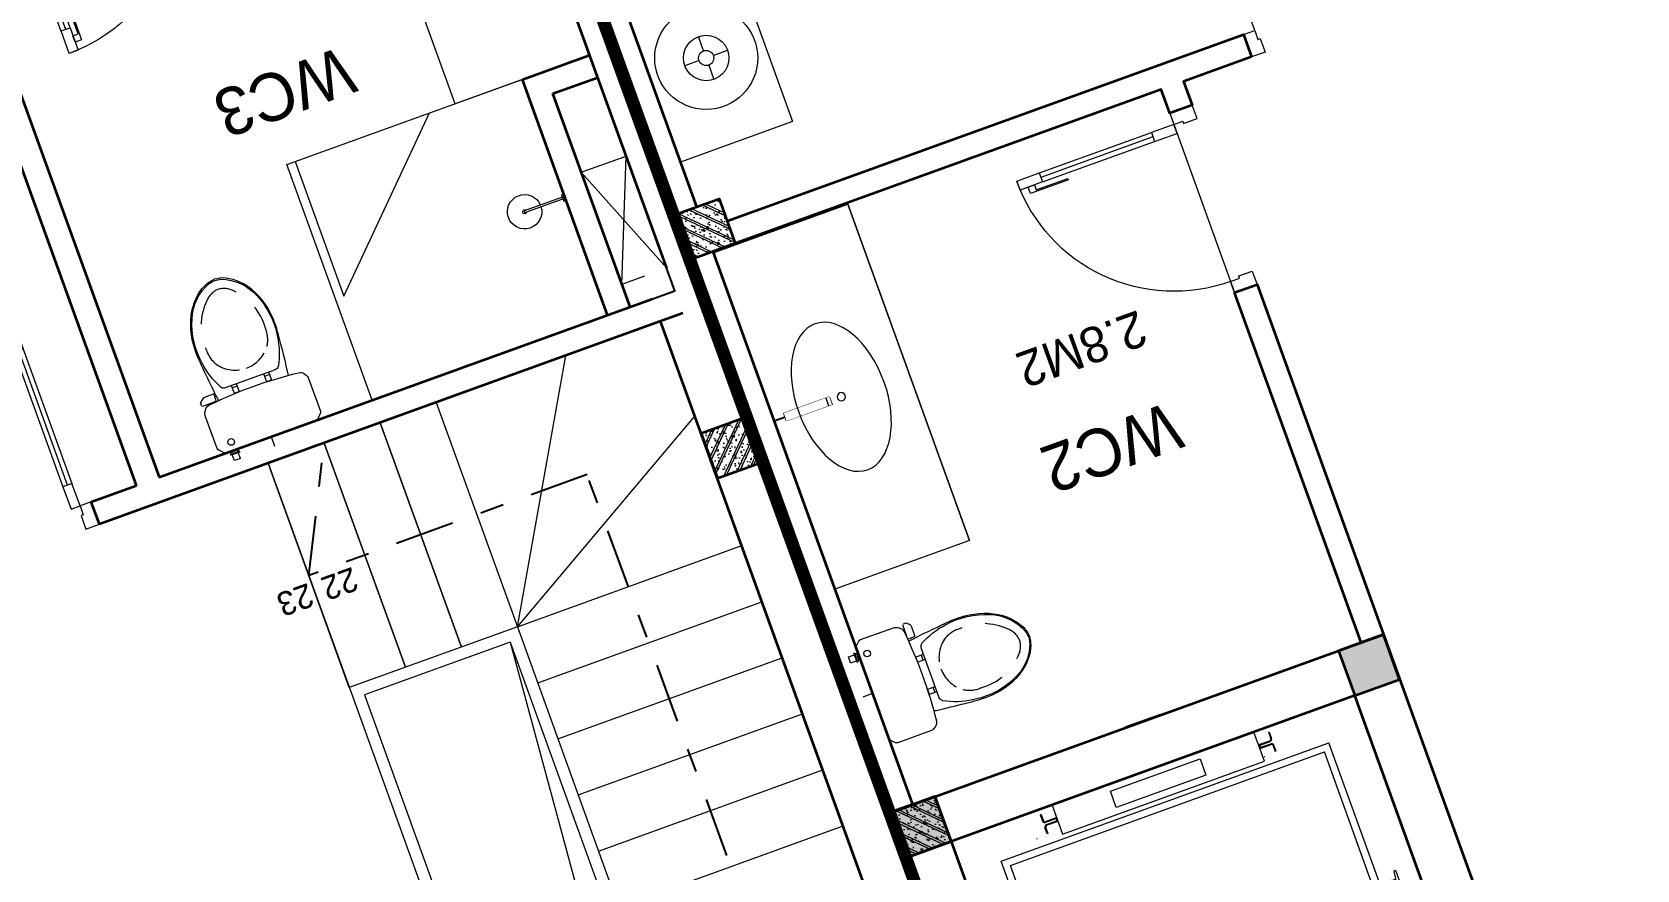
# Model space of a CAD drawing. Header units: metres. Extents: x 568336 to 569219, y 2065964 to 2066430.
# Drawn here: x 568613.11 to 568619.84, y 2066321.36 to 2066324.88 of the extents above; entities that cross this region are included whole.
import ezdxf

# ---------------------------------------------------------------- set-up
doc = ezdxf.new("R2010")
doc.units = ezdxf.units.M
for name, pattern in [('$AUDIT_BAD_LTYPE2', [0]), ('DASHDOT2', [0.5, 0.25, -0.125, 0, -0.125]), ('HIDDEN', [0.375, 0.25, -0.125]), ('xref-thap C (mb tang 32-2)$0$HIDDEN', [0.375, 0.25, -0.125])]:
    doc.linetypes.add(name, pattern=pattern)
doc.layers.get('0').update_dxf_attribs({"linetype": 'CONTINUOUS'})
doc.layers.get('DEFPOINTS').update_dxf_attribs({"linetype": 'CONTINUOUS'})
for name, color, linetype, lineweight in [('-CONCRETE', 1, 'CONTINUOUS', 35), ('-DOOR', 137, 'CONTINUOUS', 9), ('-FURNITURE', 46, 'CONTINUOUS', 9), ('-HATCH', 8, 'CONTINUOUS', 5), ('-HIDE', 3, 'HIDDEN', 13), ('-LINE1', 7, 'CONTINUOUS', 18), ('-LINE2', 252, 'CONTINUOUS', 9), ('-STEEL1', 1, 'CONTINUOUS', 35), ('-TEXT', 7, 'CONTINUOUS', 15), ('-WALL', 4, 'CONTINUOUS', 35), ('TEXT25', 2, 'CONTINUOUS', 13)]:
    doc.layers.add(name, color=color, linetype=linetype, lineweight=lineweight)
for name, color, linetype in [('1-NETMANH', 8, 'CONTINUOUS'), ('LoLK', 6, 'CONTINUOUS'), ('TIMDUONG', 1, 'CONTINUOUS')]:
    doc.layers.add(name, color=color, linetype=linetype)
doc.styles.add('SVN_AVO_thuong', font='')
doc.styles.add('T1', font='', dxfattribs={"height": 200})
doc.styles.add('vnavanth', font='', dxfattribs={"width": 0.8})
doc.styles.get('SVN_AVO_thuong').set_extended_font_data('SVN-Avo')
doc.styles.get('T1').set_extended_font_data('VNgeometric Light')
doc.styles.get('vnavanth').set_extended_font_data('.VnAvantH')

# ---------------------------------------------------------------- blocks, each defined once
blk = doc.blocks.new('Sink_Cicle')
blk.add_lwpolyline([(17.49999987077899, -50.00226151314564), (-17.49999987077899, -49.99773848685436), (-17.51615354442038, -252.2967581441626), (17.48384613892995, -252.3012811850058)], close=True)
blk.add_circle((0, -300), 17.5)
at = {"layer": 'DEFPOINTS'}
blk.add_line((0, -100), (0, 0), dxfattribs=at)
blk.add_wipeout([(17.499999870775355, -50.00226151314928), (-17.49999987078263, -49.99773848685436), (-17.516153544427652, -252.29675814416623), (17.48384613892631, -252.3012811850058)])
at = {"layer": '-FURNITURE', "linetype": 'Continuous'}
blk.add_ellipse((0, -300), major_axis=(-325, 0), ratio=0.5846153846153846, dxfattribs=at)
blk.add_line((-17.51421511289664, -237.2967582757119), (17.48578462866135, -237.3012813020032))
blk = doc.blocks.new('*U152')
at = {"linetype": '$AUDIT_BAD_LTYPE2'}
for p, q in [((70, 100), (70, 699.9999999999982)), ((90, 699.9999999999982), (90, 100))]:
    blk.add_line(p, q, dxfattribs=at)
for points in [[(50, 699.9999999999982), (90, 699.9999999999982), (90, 799.9999999999982), (50, 799.9999999999982), (50, 699.9999999999982)], [(50, 702.9059272893337), (50, 100)], [(50, 100), (90, 100), (90, 0), (50, 0), (50, 100)]]:
    blk.add_lwpolyline(points)
for points in [[(118.2698876160139, 594.5156181119073), (118.2698876160139, 764.1349438079906), (90, 764.1349438079906), (90, 735.8650561920058), (112.6159100928053, 735.8650561920058), (112.6159100928053, 594.5156181119073)], [(0, 0), (50, 0), (50, -40), (60, -40), (60, -99.99999999999272), (0, -99.99999999999272)], [(899.9999999999982, 1.3252863207713e-28), (849.9999999999982, 1.3252863207713e-28), (849.9999999999982, -40.00000000000001), (839.9999999999982, -40.00000000000001), (839.9999999999982, -99.99999999999272), (899.9999999999982, -99.99999999999272)]]:
    blk.add_lwpolyline(points, close=True)
at = {"linetype": '$AUDIT_BAD_LTYPE2', "ltscale": 0.3}
blk.add_arc((50, 0), 799.9999999999982, 0, 90, dxfattribs=at)
blk = doc.blocks.new('X-5M-DH-2-CORE$0$A$C75E80C28')
at = {"layer": '-LINE2', "linetype": 'Continuous', "ltscale": 2}
for p, q in [((-510.0000099998433, -21.5000000000291), (-510.0000099998579, -50.60000000000582)), ((-506.8000099998899, -21.5000000000291), (-510.0000099998433, -21.5000000000291)), ((-506.8000099998899, -21.5000000000291), (-506.8000099999044, -50.60000000000582)), ((-456.2000100000296, -56.79999999998836), (-500.6000099999364, -56.80000000001746)), ((-456.2000100000441, -60), (-500.600009999951, -60.0000000000291)), ((-453.2000100000441, -63), (-453.2000100000296, -67)), ((-450.0000099998579, -63), (-450.0000099998433, -67)), ((450.0000100000616, -63), (450.0000100000761, -67)), ((453.200010000015, -63), (453.2000100000296, -67)), ((456.2000100000296, -56.79999999998836), (500.6000100000529, -56.79999999998836)), ((456.200010000015, -60), (500.6000100000383, -60)), ((506.8000100001227, -21.5), (510.0000100000761, -21.5)), ((506.8000100001227, -21.5), (506.8000100001082, -50.59999999997672)), ((510.0000100000761, -21.5), (510.0000100000616, -50.59999999997672)), ((-556.8000102631631, -112.4999999912397), (-560.0000102631166, -112.4999999912397)), ((-510.0000099998579, -108.5000000000291), (-510.0000099998433, -79.39999999999418)), ((-506.8000099999044, -108.5000000000291), (-506.8000099998899, -79.39999999999418)), ((-456.2000100000296, -70), (-500.6000099999364, -70.0000000000291)), ((-456.2000100000296, -73.19999999995343), (-500.6000099999364, -73.19999999998254)), ((456.2000100000296, -70), (500.6000100000529, -70)), ((456.2000100000296, -73.19999999995343), (500.6000100000529, -73.19999999995343)), ((456.800009736864, -112.4999999912397), (460.0000097368174, -112.4999999912397)), ((506.8000100001227, -108.5), (506.8000100001227, -79.39999999996508)), ((510.0000100000761, -108.5), (510.0000100000761, -79.39999999996508)), ((-731.0000002632733, -148.9999999649008), (730.9999997367267, -148.9999999649299)), ((-731.0000002698944, -1304.999999934109), (-731.0000002632733, -148.9999999649008)), ((-700.0000002632733, -178.9999999649008), (699.9999997367267, -178.9999999649299)), ((-700.0000002699089, -1224.999999934109), (-700.0000002632733, -178.9999999649008)), ((699.9999997300911, -1224.999999934109), (699.9999997367267, -178.9999999649299)), ((730.9999997301056, -1304.999999934109), (730.9999997367267, -148.9999999649299)), ((-700.0000002699089, -1224.999999934109), (-400.0000002699089, -1224.999999934138)), ((-400.0000002698944, -1304.999999934138), (-400.0000002699089, -1224.999999934138)), ((699.9999997300911, -1224.999999934109), (399.9999997300911, -1224.999999934109)), ((399.9999997301056, -1304.999999934109), (399.9999997300911, -1224.999999934109)), ((839.9999997301056, -1304.999999934109), (-840.0000002698944, -1304.999999934109)), ((-840.0000002698944, -1364.999999934109), (-840.0000002698944, -1304.999999934109)), ((424.9999997301056, -1308.999999934109), (-425.0000002698944, -1308.999999934109)), ((-425.0000002699089, -1342.999999934109), (-425.0000002698944, -1308.999999934109)), ((424.9999997300911, -1342.999999934109), (-425.0000002699089, -1342.999999934109)), ((-2.6989437174052e-07, -1308.999999934109), (-2.699089236557484e-07, -1342.999999934109)), ((424.9999997300911, -1342.999999934109), (424.9999997301056, -1308.999999934109)), ((839.9999997301056, -1364.999999934109), (839.9999997301056, -1304.999999934109)), ((839.9999997301056, -1364.999999934109), (-840.0000002698944, -1364.999999934109)), ((839.9999997301056, -1394.999999934109), (-840.0000002698944, -1394.999999934109)), ((-840.0000002698944, -1394.999999934109), (-840.0000002698944, -1454.999999934109)), ((429.9999997300911, -1405.999999934138), (-430.0000002699089, -1405.999999934109)), ((-430.0000002699089, -1405.999999934109), (-430.0000002698944, -1445.999999934109)), ((-2.699089236557484e-07, -1405.999999934109), (-2.6989437174052e-07, -1445.999999934109)), ((429.9999997300911, -1405.999999934138), (429.9999997301056, -1445.999999934138)), ((839.9999997301056, -1394.999999934109), (839.9999997301056, -1454.999999934109)), ((-840.0000002698944, -1454.999999934109), (-435.0000002698944, -1454.999999934109)), ((-435.0000002698944, -1449.999999934109), (-435.0000002699089, -1459.999999934109)), ((-435.0000002698944, -1449.999999934109), (-400.0000002698944, -1449.999999934138)), ((-435.0000002699089, -1459.999999934109), (-425.0000002699089, -1459.999999934109)), ((-433.4000002698012, -1451.599999934086), (-433.4000002698012, -1458.399999934074)), ((-433.4000002698012, -1451.599999934086), (-401.6000002697547, -1451.599999934086)), ((-433.4000002698012, -1458.399999934074), (-425.0000002698944, -1458.399999934074)), ((429.9999997301056, -1445.999999934138), (-430.0000002698944, -1445.999999934109)), ((-425.0000002698944, -1458.399999934074), (-425.0000002699089, -1459.999999934109)), ((-401.6000002697547, -1451.599999934086), (-401.6000002697256, -1498.399999934074)), ((399.9999997301056, -1449.999999934109), (-400.0000002698944, -1449.999999934138)), ((-400.0000002698944, -1449.999999934138), (-400.0000002698653, -1499.999999934138)), ((399.9999997301056, -1449.999999934109), (399.9999997301347, -1499.999999934109)), ((434.9999997301056, -1449.999999934109), (399.9999997301056, -1449.999999934109)), ((401.5999997301988, -1451.599999934086), (401.5999997302279, -1498.399999934074)), ((433.3999997302453, -1451.599999934086), (401.5999997301988, -1451.599999934086)), ((433.3999997302453, -1458.399999934074), (424.9999997301056, -1458.399999934074)), ((424.9999997301056, -1458.399999934074), (424.9999997301056, -1459.999999934109)), ((434.9999997301056, -1459.999999934109), (424.9999997301056, -1459.999999934109)), ((433.3999997302453, -1451.599999934086), (433.3999997302453, -1458.399999934074)), ((434.9999997301056, -1449.999999934109), (434.9999997301056, -1459.999999934109)), ((839.9999997301056, -1454.999999934109), (434.9999997301056, -1454.999999934109)), ((-435.0000002698653, -1489.999999934109), (-435.0000002698653, -1499.999999934109)), ((-435.0000002698653, -1489.999999934109), (-425.0000002698653, -1489.999999934109)), ((-435.0000002698653, -1499.999999934109), (-400.0000002698653, -1499.999999934138)), ((-433.4000002697721, -1491.599999934086), (-433.4000002697721, -1498.399999934074)), ((-433.4000002697721, -1491.599999934086), (-425.0000002698653, -1491.599999934086)), ((-433.4000002697721, -1498.399999934074), (-401.6000002697256, -1498.399999934074)), ((-425.0000002698653, -1489.999999934109), (-425.0000002698653, -1491.599999934086)), ((434.9999997301347, -1499.999999934109), (399.9999997301347, -1499.999999934109)), ((433.3999997302744, -1498.399999934074), (401.5999997302279, -1498.399999934074)), ((424.9999997301347, -1489.999999934109), (424.9999997301347, -1491.599999934086)), ((434.9999997301347, -1489.999999934109), (424.9999997301347, -1489.999999934109)), ((433.3999997302744, -1491.599999934086), (424.9999997301347, -1491.599999934086)), ((433.3999997302744, -1491.599999934086), (433.3999997302744, -1498.399999934074)), ((434.9999997301347, -1489.999999934109), (434.9999997301347, -1499.999999934109))]:
    blk.add_line(p, q, dxfattribs=at)
for points in [[(-450.0000000000146, 0), (-450, -130), (450, -130), (449.9999999999854, 0)], [(-200, -29), (200.0000000001164, -29), (200.0000000001164, -101), (-200, -101)], [(-36.0000002632587, -583.9999999649008), (35.9999997367413, -583.9999999649008), (35.99999973675585, -983.9999999649008), (-36.00000026324415, -983.9999999649008)]]:
    blk.add_lwpolyline(points, close=True, dxfattribs=at)
for points in [[(-780.0000002632587, -788.9999999649008), (-751.0000002632587, -788.9999999649299, 0.414213562373095), (-750.0000002632733, -787.9999999649008), (-750.0000002632587, -783.9999999649008), (-750.0000002632587, -779.9999999649008, 0.414213562373095), (-751.0000002632733, -778.9999999649299), (-780.0000002632733, -778.9999999649881, -0.2569775838576673), (-784.1207396915852, -781.9399999648449), (-797.9000002631656, -781.939999964874, -0.414213562373095), (-800.9000002631656, -778.939999964874), (-804.0000002632587, -749.4999999649008, 0.414213562373095), (-807.0000002632587, -746.4999999649008), (-812.0000002632587, -746.4999999649008), (-812.0000002632587, -783.9999999649008), (-812.0000002632587, -821.4999999649008), (-807.0000002632587, -821.4999999649008, 0.414213562373095), (-804.0000002632587, -818.4999999649008), (-800.9000002631656, -789.0599999648693, -0.414213562373095), (-797.9000002631656, -786.0599999648693), (-784.1207396915852, -786.0599999648402, -0.2569775838576673), (-780.0000002632587, -788.9999999647553)], [(779.9999997367413, -788.9999999649299), (750.9999997367413, -788.9999999649008, -0.414213562373095), (749.9999997367267, -787.9999999649299), (749.9999997367413, -783.9999999649299), (749.9999997367413, -779.9999999649299, -0.414213562373095), (750.9999997367267, -778.9999999649008), (779.9999997368432, -778.9999999650172, 0.2569775838576673), (784.1207391653006, -781.939999964874), (797.899999736881, -781.9399999648449, 0.414213562373095), (800.899999736881, -778.9399999648449), (803.9999997367413, -749.4999999649008, -0.414213562373095), (806.9999997367413, -746.4999999649008), (811.9999997367413, -746.4999999649008), (811.9999997367413, -783.9999999649008), (811.9999997367413, -821.4999999649008), (806.9999997367413, -821.4999999649008, -0.414213562373095), (803.9999997367413, -818.4999999649008), (800.899999736881, -789.0599999648402, 0.414213562373095), (797.899999736881, -786.0599999648402), (784.1207391653006, -786.0599999648693, 0.2569775838576672), (779.9999997368577, -788.9999999647844)]]:
    blk.add_lwpolyline(points, format="xyb", dxfattribs=at)
for centre, radius, start, end in [((-500.600009999951, -50.60000000000582), 9.400000000001475, 180, 270), ((-500.600009999951, -50.60000000000582), 6.200000000004374, 180, 270), ((-456.2000100000441, -63), 6.19999999999713, 0, 90), ((-456.2000100000441, -63), 3.000000000000045, 0, 90), ((-456.2000100000296, -67), 6.20000000000076, 270, 0), ((-456.2000100000296, -67), 2.999999999999834, 270, 0), ((456.200010000015, -63), 6.19999999999713, 90, 180), ((456.2000100000296, -67), 6.20000000000076, 180, 270), ((456.200010000015, -63), 3.000000000000045, 90, 180), ((456.2000100000296, -67), 2.999999999999834, 180, 270), ((500.6000100000383, -50.59999999997672), 6.200000000004374, 270, 0), ((500.6000100000383, -50.59999999997672), 9.400000000001475, 270, 0), ((-500.6000099999364, -79.39999999999418), 9.399999999997844, 90, 180), ((-500.6000099999364, -79.39999999999418), 6.19999999999734, 90, 180), ((500.6000100000529, -79.39999999996508), 9.399999999997844, 0, 90), ((500.6000100000529, -79.39999999996508), 6.19999999999734, 0, 90)]:
    blk.add_arc(centre, radius, start, end, dxfattribs=at)
blk = doc.blocks.new('A$C5C575821')
at = {"layer": '-CONCRETE'}
h = blk.add_hatch(color=256, dxfattribs=at)
h.dxf.hatch_style = 1
h.paths.add_polyline_path([(-0.00237559899687767, 200.0000000000146), (-0.00237559899687767, 1.455191522836685e-11), (199.9976244010031, 1.455191522836685e-11), (199.9976244010031, 200.0000000000146)])
blk.add_lwpolyline([(-0.00237559899687767, 1.455191522836685e-11), (199.9976244010031, 1.455191522836685e-11), (199.9976244010031, 200.0000000000146), (-0.00237559899687767, 200.0000000000146)], close=True, dxfattribs=at)
blk = doc.blocks.new('A$C3F71457E')
at = {"layer": '-CONCRETE'}
blk.add_lwpolyline([(-8.760252967476845e-09, -100.0000002632005), (0, 400), (-1500, 400.0000000000582), (-1500.00000001755, -1399.999999999942), (-1.754960976541042e-08, -1400), (-7.895869202911854e-08, -900.0000002632005), (199.9999999912397, -900.0000002982852), (199.9999999824504, -1600), (-1700.00000001755, -1600), (-1700, 600), (200, 600), (199.9999999912397, -100.0000002982852), (6.140908226370811e-08, -100.0000002632005)], dxfattribs=at)
at = {"layer": '-LINE1'}
blk.add_line((-7.895869202911854e-08, -900.0000002632005), (-8.760252967476845e-09, -100.0000002632005), dxfattribs=at)
at = {"layer": '-WALL'}
for p in [(-1699.997624401003, 399.9999999999854), (0.00237559899687767, 399.9999999999854), (-1699.997624401081, -1599.999999999959), (0.002375601565972829, -1600.000000021305)]:
    blk.add_blockref('A$C5C575821', p, dxfattribs=at)
at = {"color": 2, "rotation": 90}
blk.add_blockref('X-5M-DH-2-CORE$0$A$C75E80C28', (-1500.00000000876, -499.9999999999418), dxfattribs=at)
blk = doc.blocks.new('A$C18091ED7')
for p, q in [((9.957147995010018e-09, -42.13376978135784), (0, -3.786117304116488e-07)), ((146.1412317672475, -26.59467297248193), (179.181621938591, -26.59467296488583)), ((146.1412317672475, -26.59467297248193), (146.1412317680188, -30.17859706786112)), ((146.1412317680188, -30.17859706786112), (165.7503655985456, -30.17859706340823)), ((153.0594147269658, -36.79204952501459), (146.1412317680188, -30.17859706786112)), ((152.3191092506386, -2.717133611440659e-07), (152.3191092568413, -26.59467297093943)), ((152.3191092506386, -2.717133611440659e-07), (179.1816219322718, -2.654269337654114e-07)), ((153.0594147269658, -36.79204952501459), (165.7503656001572, -36.79204952192958)), ((153.0594147275151, -39.73033438943094), (153.0594147269658, -36.79204952501459)), ((153.0594147275151, -39.73033438943094), (178.4413164740145, -39.73033438349376)), ((153.0594147275151, -39.73033438943094), (178.4413164740145, -39.73033438349376)), ((153.0594147275151, -39.73033438943094), (153.0594147281554, -42.13376974494895)), ((185.3594994290725, -30.17859705851879), (165.7503655985456, -30.17859706340823)), ((178.4413164733487, -36.79204951884458), (165.7503656001572, -36.79204952192958)), ((185.3594994290725, -30.17859705851879), (178.4413164733487, -36.79204951884458)), ((178.4413164733487, -36.79204951884458), (178.4413164740145, -39.73033438349376)), ((178.4413164740145, -39.73033438349376), (178.4413164746547, -42.1337697392446)), ((179.1816219322718, -2.654269337654114e-07), (179.181621938591, -26.59467296488583)), ((179.181621938591, -26.59467296488583), (185.3594994283012, -26.59467296337243)), ((185.3594994283012, -26.59467296337243), (185.3594994290725, -30.17859705851879)), ((-83.25994817525861, -267.3592828898691), (-83.259948167517, -299.9634285944048)), ((-62.88950393904452, -265.3807882612164), (-81.28145355204106, -265.3807882657275)), ((-60.91100931491019, -267.3592828844266), (-60.91100930728498, -299.9634285889624)), ((60.9110093945892, -267.3592828557594), (60.9110094022144, -299.9634285600623)), ((62.88950401780676, -265.3807882316178), (81.2814536308033, -265.3807882273395)), ((83.25994825493763, -267.3592828505498), (83.25994826256283, -299.9634285550856)), ((165.3959958605519, -261.9873972070927), (165.3959958671003, -289.7349902229907)), ((167.8691141396885, -259.5142789271486), (228.0810223811895, -259.5142789128586)), ((230.5541406641933, -274.3229751045001), (230.5541406613593, -261.9873971916386)), ((-83.25994817257379, -278.4883151478134), (-83.25994817046012, -287.6388527823146)), ((-60.91100930959874, -290.0299398849311), (-83.25994816994717, -290.0299398901407)), ((60.91100939990065, -290.029939856031), (83.25994826024908, -290.0299398510542)), ((83.25994825750604, -278.488315108727), (83.2599482596197, -287.6388527429954)), ((167.8691141472664, -292.2081085020036), (206.7175896017579, -292.2081084926904))]:
    blk.add_line(p, q)
for points in [[(230.0000000517721, -218.5046414944518, -0.1374073801801567), (225.4781190853137, -234.6482587013161), (221.7949787454636, -240.7070387715066, -0.2360805181595358), (198.2560902649639, -255.4947853636986, -0.0519608230665726), (-198.2560901437319, -255.4947854572965, -0.236080518165078), (-221.7949786317113, -240.7070388760185), (-225.4781189743626, -234.6482588077488, -0.1374073801809237), (-229.9999999484608, -218.5046416030382), (-229.9999999831671, -71.98694829508895, -0.1989123673786679), (-226.3782021181105, -63.2431547633314), (-208.8906150607545, -45.75556769772083, -0.1989123673792025), (-200.1468215308087, -42.13376982865157), (9.971699910238385e-09, -42.13376978135784), (200.1468215506357, -42.13376973403501, -0.1989123673792025), (208.8906150822841, -45.75556759897154), (226.3782021480001, -63.24315465634572, -0.1989123673791691), (230.0000000170658, -71.98694818626973)], [(144.14367173758, -618.9627606730501, -0.2124047892419209), (26.30999211127346, -734.491494372196, -0.0276853236339062), (-0.5628229983012716, -738.609219571983, -0.0222792448073508), (-26.30999181118386, -734.4914943844487, -0.2124047892421136), (-144.1436714920528, -618.9627607410075, -0.1427957259999892), (-167.2376623962118, -428.0139674870588, -0.0930051380368448), (-127.9331820271946, -309.1271633332653, -0.2564387014614383), (-111.240849547703, -299.9634286007786), (4.746470949612558e-08, -299.9634285748762), (111.2408496426324, -299.9634285482753, -0.2564387014619951), (127.933182126606, -309.1271632729331, -0.0930051380368741), (167.2376625517572, -428.0139674081001, -0.1427957260000456)]]:
    blk.add_lwpolyline(points, format="xyb", close=True)
at = {"linetype": 'xref-thap C (mb tang 32-2)$0$HIDDEN', "ltscale": 100}
blk.add_lwpolyline([(61.00044987679576, -669.0176259216969, -0.1990312026443698), (1.417429302819073e-07, -698.769823720475, -0.1990312026443799), (-61.00044960746891, -669.0176259504806, -0.2189240232571595), (-131.9321382956405, -478.313622940972, -0.1537914605682739), (-112.4681372026971, -403.989815428853, -0.2367011859554165), (5.876427167095244e-08, -347.5870280214876, -0.2367011859554843), (112.4681373467611, -403.9898153757968, -0.1537914605681893), (131.9321384748619, -478.313622878748, -0.2189240232571754)], format="xyb", close=True, dxfattribs=at)
blk.add_circle((165.7503656100234, -78.39166221523192), 13.90362011701458)
for centre, radius, start, end in [((-81.28145355158267, -267.3592828894034), 1.978494623656905, 90.00000001354867, 180.0000000133402), ((-62.88950393858613, -267.3592828848923), 1.978494623656905, 1.334021322268115e-08, 90.00000001354867), ((62.88950401826514, -267.3592828552937), 1.978494623656905, 90.00000001354867, 180.0000000133402), ((81.28145363126168, -267.3592828510155), 1.978494623656905, 1.334021322268115e-08, 90.00000001354867), ((167.8691141402633, -261.9873972065106), 2.473118279571131, 90.00000001354867, 180.0000000133402), ((167.8691141466952, -289.7349902224087), 2.473118279571131, 180.0000000133402, 270.0000000135486), ((206.717589598069, -276.6690117186226), 15.53909677420133, 270.0000000135486, 306.4658507565522), ((168.3527972659103, -224.7572911087773), 80.08895368617857, 306.4658507565522, 320.3122930343796), ((228.0810223845983, -274.3229751050822), 2.473118279571131, 320.3122930343796, 1.334021322268115e-08)]:
    blk.add_arc(centre, radius, start, end)
for points, knots in [([(-155.6468228230951, -259.4535552573798), (-156.6353001506941, -267.2522313103836), (-164.2940232875517, -328.394745314552), (-169.1545302536251, -385.0939582949213), (-183.68571763406, -527.7705276800843), (-135.602968026873, -679.1126648240606), (-50.29344375100118, -735.2493608418445), (-19.70048385594782, -741.0901266933652), (1.531116140540689e-07, -743.6724421556864)], [130.6139379315478, 130.6139379315478, 130.6139379315478, 130.6139379315478, 152.8521090939923, 311.1293507817257, 417.703951170228, 561.3833927516608, 697.6926317810714, 710.812262267882, 710.812262267882, 710.812262267882, 710.812262267882]), ([(155.6468228994709, -259.4535551877343), (156.6353002305841, -267.2522312389628), (164.2940233960289, -328.3947452375724), (169.1545303888706, -385.0939582149149), (183.6857178367027, -527.7705275934422), (135.6029683008201, -679.1126647599449), (50.29344405157826, -735.2493608178338), (19.70048415924612, -741.0901266841101), (1.530679583083838e-07, -743.6724421554536)], [130.613937934949, 130.613937934949, 130.613937934949, 130.613937934949, 152.8521090939923, 311.1293507817257, 417.703951170228, 561.3833927516608, 697.6926317810714, 710.812262267882, 710.812262267882, 710.812262267882, 710.812262267882])]:
    blk.add_open_spline(points, degree=3, knots=knots)
blk = doc.blocks.new('*U18')
at = {"linetype": '$AUDIT_BAD_LTYPE2'}
for p, q in [((70, 100), (69.99999999999999, 599.9999999999982)), ((89.99999999999999, 599.9999999999982), (90, 100))]:
    blk.add_line(p, q, dxfattribs=at)
for points in [[(49.99999999999999, 599.9999999999982), (89.99999999999999, 599.9999999999982), (89.99999999999999, 699.9999999999982), (49.99999999999999, 699.9999999999982), (49.99999999999999, 599.9999999999982)], [(49.99999999999999, 602.9059272893337), (50, 100)], [(50, 100), (90, 100), (90, 0), (50, 0), (50, 100)]]:
    blk.add_lwpolyline(points)
for points in [[(118.2698876160139, 494.5156181119073), (118.2698876160139, 664.1349438079906), (89.99999999999999, 664.1349438079906), (89.99999999999999, 635.8650561920058), (112.6159100928053, 635.8650561920058), (112.6159100928053, 494.5156181119073)], [(0, 0), (50, 0), (50, -40), (60, -40), (60, -100.0001724930698), (0, -100.0001724930698)], [(799.9999999999982, 7.105427357601134e-15), (749.9999999999982, 7.105427357601134e-15), (749.9999999999982, -40), (739.9999999999982, -40), (739.9999999999982, -100.0001724930698), (799.9999999999982, -100.0001724930698)]]:
    blk.add_lwpolyline(points, close=True)
at = {"linetype": '$AUDIT_BAD_LTYPE2', "ltscale": 0.3}
blk.add_arc((50, 0), 699.9999999999982, 0, 90, dxfattribs=at)
blk = doc.blocks.new('12PLMP12')
at = {"color": 0, "linetype": 'ByBlock'}
for p, q in [((0, 1.25), (0, 3.75)), ((-1.25, 0), (-3.75, 0)), ((1.25, 0), (3.75, 0)), ((0, -1.25), (0, -3.75))]:
    blk.add_line(p, q, dxfattribs=at)
for radius in [8.5, 3.75, 1.25]:
    blk.add_circle((0, 0), radius, dxfattribs=at)
blk = doc.blocks.new('18x35')
at = {"layer": '-HATCH'}
h = blk.add_hatch(dxfattribs=at)
h.set_pattern_fill('CHAU-01', color=256, scale=10, angle=-1.272221872585407e-14, pattern_type=2)
h.set_pattern_definition([(49.99999999999999, (0, 0), (71.72601826007535, -6.275213498259527), [7.5, -82.5]), (355, (0, 0), (-13.87513336129999, 75.21921337000119), [6, -66]), (100.4514, (5.977167999997619, -0.5229339999999638), (57.85093817140217, 68.94395420609534), [6.374019000000001, -70.1142112]), (46.18419999999998, (0, 20), (106.7241048625644, -16.55190143290183), [11.25, -123.75]), (96.63559999999998, (8.89367449999554, 18.62066930000003), (93.46627055487036, 97.41178709004416), [9.561028799999994, -105.1713]), (351.1842, (0, 20), (93.46619451336275, 97.41186009253245), [9, -99]), (20.99999999999998, (10, 15), (59.69070521184616, -40.2618890665339), [7.5, -82.5]), (326.0000000000001, (10, 15), (24.33153319215819, 72.5150045046853), [6, -66]), (71.45139999999999, (14.97422329999972, 11.64483940000002), (84.022262858149, 32.25304967099522), [6.374019000000001, -70.1142112]), (37.49999999999998, (0, 0), (1.215985531729074, 33.28938538313115), [0, -65.19999999999999, 0, -67, 0, -66.25]), (7.499999999999987, (0, 0), (26.30695374421487, 39.44117118823602), [0, -38.2, 0, -63.7, 0, -25.25]), (327.5, (-22.30000000000291, 0), (53.3822436172409, -2.255487173437988), [0, -25, 0, -78, 0, -103.5]), (317.5, (-32.30000000000291, 0), (58.31861693423862, 10.01049823323176), [0, -32.5, 0, -51.8, 0, -73.5]), (44.99999999999999, (0, 0), (-30.05203820042826, 30.05203820042828), []), (44.99999999999999, (0, 12.25), (-30.05203820042826, 30.05203820042828), [])])
h.paths.add_polyline_path([(96508.03118051568, 47993.04977023201), (96508.03118051568, 47793.04977023201), (96708.03118051568, 47793.04977023201), (96708.03118051568, 47993.04977023201)])
at = {"layer": '-STEEL1'}
blk.add_lwpolyline([(96508.03118051568, 47793.04977023201), (96708.03118051568, 47793.04977023201), (96708.03118051568, 47993.04977023201), (96508.03118051568, 47993.04977023201)], close=True, dxfattribs=at)
blk = doc.blocks.new('M2-T2.3')
at = {"layer": '-FURNITURE'}
blk.add_lwpolyline([(568615.5642778234, 2066325.059836541), (568616.0345296593, 2066325.229733544), (568616.2979257256, 2066324.500688995), (568615.8276738897, 2066324.330791993)], close=True, dxfattribs=at)
at = {"layer": '-HATCH'}
blk.add_line((568617.8796510656, 2066324.535608749), (568618.1514852162, 2066323.783208728), dxfattribs=at)
at = {"layer": '-WALL'}
for p, q in [((568617.6960013739, 2066321.959510866), (568617.8593199042, 2066322.018516119)), ((568617.841017047, 2066322.011903491), (568617.6960013739, 2066321.959510866))]:
    blk.add_line(p, q, dxfattribs=at)
blk.add_lwpolyline([(568616.0251197594, 2066324.083561221), (568618.1890350204, 2066324.865360864), (568618.2230143, 2066324.771310831)], dxfattribs=at)
blk.add_lwpolyline([(568618.1514855977, 2066323.783208597), (568618.2455354963, 2066323.817187829), (568618.7757540105, 2066322.349614046), (568618.6817041119, 2066322.315634815)], close=True, dxfattribs=at)
at = {"layer": 'TIMDUONG', "color": 1, "linetype": 'HIDDEN', "ltscale": 10, "const_width": 0.05}
blk.add_lwpolyline([(568620.0488922388, 2066312.352253265), (568630.3931415004, 2066316.093443879), (568625.5060207883, 2066329.605548699), (568619.103505675, 2066332.606848455), (568613.4612190011, 2066330.566113026)], close=True, dxfattribs=at)
at = {"layer": '-DOOR', "zscale": 0.001}
for name, p, xscale, yscale, rotation in [('*U152', (568619.0354853107, 2066325.171174379), -0.0009999999999999998, 0.0009999999999999998, 19.86448624330994), ('*U18', (568617.8796510656, 2066324.535608749), -0.0009999999999999992, 0.0009999999999999996, 109.8642505492294)]:
    blk.add_blockref(name, p, dxfattribs=dict(at, xscale=xscale, yscale=yscale, rotation=rotation))
at = {"layer": '-FURNITURE', "extrusion": (0, 0, -1), "xscale": -0.02540000000037255, "yscale": 0.02540000000037255, "zscale": -0.02540000000037255, "rotation": 250.1357494507705}
blk.add_blockref('12PLMP12', (-568615.9359881005, 2066324.766740703), dxfattribs=at)
at = {"layer": '-FURNITURE', "xscale": 0.0009999999999999992, "yscale": 0.0009999999999999992, "zscale": 0.0009999999999999992, "rotation": 109.8642505492295}
blk.add_blockref('A$C18091ED7', (568616.5934080906, 2066322.087471211), dxfattribs=at)
at = {"layer": '-STEEL1', "xscale": -0.0009999999999999987, "yscale": 0.0009999999999999996, "zscale": 0.001, "rotation": 199.8642505492295}
for p in [(568508.7959606509, 2066336.265420943), (568509.7016379349, 2066333.758629188)]:
    blk.add_blockref('18x35', p, dxfattribs=at)
at = {"layer": '-WALL', "xscale": 0.0009999999999999992, "yscale": 0.0009999999999999992, "zscale": 0.0009999999999999992, "rotation": 289.8642505492295}
blk.add_blockref('A$C3F71457E', (568618.7891015693, 2066320.546887821), dxfattribs=at)
at = {"layer": 'TEXT25'}
for s, height, style, p in [('2.8M2', 0.15, 'T1', (568617.7476264908, 2066323.711701032)), ('WC2', 0.2, 'SVN_AVO_thuong', (568617.8812036453, 2066323.327894531))]:
    blk.add_text(s, height=height, rotation=199.8642505565057, dxfattribs=dict(at, style=style)).set_placement(p)
at = {"layer": '-FURNITURE', "xscale": -0.0009999999999999992, "yscale": 0.0009999999999999996, "zscale": 0.001, "rotation": 109.8642505492294}
blk.add_blockref('Sink_Cicle', (568616.2202524965, 2066323.244458667), dxfattribs=at)
at = {"layer": '-FURNITURE'}
blk.add_lwpolyline([(568615.96551166, 2066323.949572362), (568616.5298118532, 2066324.153448039), (568617.0393099189, 2066322.743226571), (568616.4750097257, 2066322.539350893)], close=True, dxfattribs=at)
blk.add_lwpolyline([(568617.0393099189, 2066322.743226571), (568616.5298145876, 2066324.153440471), (568615.96551166, 2066323.949572362)], dxfattribs=at)
at = {"layer": '-WALL'}
blk.add_lwpolyline([(568618.2230143, 2066324.771310831), (568617.9380208413, 2066324.668345715), (568617.97370126, 2066324.569588087), (568617.8796513614, 2066324.535608856), (568617.8796513614, 2066324.535608856), (568617.8796513614, 2066324.535608856), (568617.843970809, 2066324.634366436), (568615.9634991791, 2066323.954971973), (568616.801027911, 2066321.636976821), (568616.7065526927, 2066321.602843926), (568614.272128132, 2066328.340765632), (568614.9304783577, 2066328.578620589), (568614.9984369167, 2066328.390520525), (568614.4345157251, 2066328.186781777), (568615.8954588454, 2066324.143270052)], dxfattribs=at)
at = {"layer": 'DEFPOINTS', "color": 2}
blk.add_lwpolyline([(568619.3693891164, 2066314.233423704), (568626.8931985081, 2066316.951618758), (568624.9908854974, 2066322.219118362), (568625.9307185218, 2066322.55867007), (568624.0618581475, 2066327.731421842), (568623.1217701851, 2066327.391579651), (568622.4494778165, 2066329.252393647), (568619.946829361, 2066330.391010605), (568616.9058183911, 2066329.292478155), (568616.4301686074, 2066330.609012176), (568613.7967677049, 2066329.657592349), (568619.3693891164, 2066314.233423704)], dxfattribs=at)
blk = doc.blocks.new('shower')
for points in [[(180919.3447017173, -32316.45425928477), (180912.3337561736, -32316.45425928477), (180912.3337561736, -32146.62790954509), (180919.3447017173, -32146.62790954509)], [(180929.3839969719, -32326.62790954066), (180902.2944609144, -32326.62790954066), (180902.2944609144, -32316.45425928477), (180929.3839969719, -32316.45425928477)]]:
    blk.add_lwpolyline(points, close=True)
for radius, start, end in [(72, 272.7906698559544, 267.2093301440456), (8.346062492523743, 294.8355446212717, 245.1644553787283)]:
    blk.add_arc((180915.8392289462, -32146.62790954416), radius, start, end)
blk = doc.blocks.new('M3-T2.2')
at = {"layer": '-FURNITURE'}
blk.add_lwpolyline([(568614.9543887809, 2066326.141811802), (568615.4471628375, 2066324.779372241), (568614.8829354048, 2066324.575295284), (568614.3901521352, 2066325.937731512)], close=True, dxfattribs=at)
for points in [[(568614.5351524593, 2066323.33255459), (568614.1778965261, 2066324.320287853), (568615.4471628375, 2066324.779372241)], [(568614.2121557721, 2066324.332679173), (568614.4162327291, 2066323.76845174), (568614.7763832047, 2066324.536756129)]]:
    blk.add_lwpolyline(points, dxfattribs=at)
at = {"layer": '-HIDE', "ltscale": 10}
for p, q in [((568615.5826709465, 2066323.81726344), (568615.6005258012, 2066324.356051927)), ((568615.4121793321, 2066324.288084561), (568615.7705441803, 2066323.885298869))]:
    blk.add_line(p, q, dxfattribs=at)
at = {"layer": '-LINE1'}
for p, q in [((568615.6769177322, 2066323.851456229), (568615.5826709465, 2066323.81726344)), ((568614.1934190902, 2066323.101684781), (568615.8386621823, 2066323.696757235)), ((568615.1443924056, 2066322.382243937), (568615.3471922448, 2066323.518996135)), ((568614.8042641446, 2066323.322622992), (568615.1443924056, 2066322.382243937)), ((568615.1443924056, 2066322.382243937), (568615.8883833461, 2066323.26528253)), ((568614.9094314191, 2066322.297260258), (568614.5693031581, 2066323.237639313)), ((568614.5693031581, 2066323.237639313), (568614.9094314191, 2066322.297260258)), ((568614.6744704326, 2066322.212276579), (568614.3343421714, 2066323.152655634)), ((568614.3343421714, 2066323.152655634), (568614.6744704326, 2066322.212276579)), ((568614.4395094459, 2066322.1272929), (568614.0993811849, 2066323.067671955)), ((568614.0993811849, 2066323.067671955), (568614.456515859, 2066322.080273947)), ((568615.1443924056, 2066322.382243937), (568614.4395094459, 2066322.1272929)), ((568615.1443924056, 2066322.382243937), (568615.9947130582, 2066320.031296301)), ((568615.114379866, 2066322.318218572), (568614.5035348118, 2066322.09728036)), ((568615.114379866, 2066322.318218572), (568615.6902040422, 2066320.188104655)), ((568615.114379866, 2066322.318218572), (568615.9306876925, 2066320.061308841)), ((568614.456515859, 2066322.080273947), (568615.2728236854, 2066319.823364217)), ((568614.5035348118, 2066322.09728036), (568615.3198426382, 2066319.84037063))]:
    blk.add_line(p, q, dxfattribs=at)
at = {"layer": '-LINE1', "lineweight": 18}
for p, q in [((568615.1443924056, 2066322.382243937), (568616.08479906, 2066322.722382181)), ((568615.2294244709, 2066322.147149174), (568616.1698311253, 2066322.487287418)), ((568615.3144565362, 2066321.91205441), (568616.2548631906, 2066322.252192654)), ((568615.3994886014, 2066321.676959646), (568616.3398952557, 2066322.01709789)), ((568615.4845206667, 2066321.441864883), (568616.4249273211, 2066321.782003127)), ((568615.5695527319, 2066321.206770119), (568616.5099593863, 2066321.546908363))]:
    blk.add_line(p, q, dxfattribs=at)
at = {"layer": '-LINE2'}
blk.add_line((568615.4121793321, 2066324.288084561), (568615.6006186049, 2066324.355143045), dxfattribs=at)
at = {"layer": '-WALL'}
for p, q in [((568614.26656816, 2066328.338854322), (568617.4637035673, 2066319.499218507)), ((568614.6065563455, 2066327.398210828), (568617.4637039616, 2066319.499004872)), ((568613.5471599428, 2066322.974797043), (568612.6631840337, 2066325.419439814)), ((568612.7915565062, 2066325.359531106), (568613.6415296419, 2066323.008929876)), ((568615.7709624711, 2066323.885450162), (568615.3285424074, 2066325.107401624)), ((568615.1650504566, 2066324.677334246), (568615.4471641729, 2066324.779372724)), ((568615.5224398432, 2066323.689232016), (568615.1650504566, 2066324.677334246)), ((568615.2931011881, 2066324.617309166), (568615.481176999, 2066324.685334818)), ((568615.6164777486, 2066323.723244842), (568615.2931011881, 2066324.617309166)), ((568613.6415296419, 2066323.008929876), (568615.7109309402, 2066323.757417267)), ((568615.8385620612, 2066323.697240418), (568613.3912624704, 2066322.812069964)), ((568617.2751556017, 2066319.43102208), (568615.7444783056, 2066323.663211008)), ((568613.3572496441, 2066322.906107869), (568613.5471599428, 2066322.974797043)), ((568613.3912624704, 2066322.812069964), (568613.3572496441, 2066322.906107869))]:
    blk.add_line(p, q, dxfattribs=at)
at = {"layer": '1-NETMANH', "linetype": 'DASHDOT2'}
blk.add_lwpolyline([(568615.8573139181, 2066319.449644119), (568616.6424047434, 2066319.733605758), (568615.4368773586, 2066323.020708668), (568615.4368773586, 2066323.020708668), (568614.2694453154, 2066322.597482427), (568614.3343421714, 2066323.152655634)], dxfattribs=at)
at = {"layer": 'DEFPOINTS', "color": 2}
blk.add_lwpolyline([(568613.6415296419, 2066323.008929876), (568615.8046007382, 2066323.791296951), (568614.9544310867, 2066326.141827103), (568612.7913599904, 2066325.359460027)], close=True, dxfattribs=at)
at = {"layer": 'TIMDUONG', "color": 1, "linetype": 'HIDDEN', "ltscale": 10, "const_width": 0.05}
blk.add_lwpolyline([(568611.5855054806, 2066309.290771069), (568620.0487869132, 2066312.352215164), (568613.4672630294, 2066330.568459322), (568604.9965679679, 2066327.504585826)], close=True, dxfattribs=at)
at = {"layer": '-DOOR', "yscale": 0.001, "zscale": 0.001}
for name, p, xscale, rotation in [('*U18', (568612.9796323759, 2066325.427556596), -0.0009999999999999998, 199.8846886164141), ('*U152', (568613.3572496442, 2066322.906107869), -0.0009999999999999994, 19.8845503488698)]:
    blk.add_blockref(name, p, dxfattribs=dict(at, xscale=xscale, rotation=rotation))
at = {"layer": '-FURNITURE'}
for name, p, xscale, yscale, zscale, rotation in [('shower', (568523.4098048424, 2066483.317733707), -0.001, 0.001, 0.001, 109.8846886164142), ('A$C18091ED7', (568614.1261814127, 2066323.139623725), 0.000999999999999999, 0.000999999999999999, 0.000999999999999999, 199.8845503488698)]:
    blk.add_blockref(name, p, dxfattribs=dict(at, xscale=xscale, yscale=yscale, zscale=zscale, rotation=rotation))
at = {"layer": '-STEEL1', "xscale": 0.001, "yscale": 0.001, "zscale": 0.001, "rotation": 19.88416558564104}
blk.add_blockref('18x35', (568541.4841037005, 2066245.236687214), dxfattribs=at)
at = {"layer": '-TEXT', "color": 2, "style": 'vnavanth'}
for s, p in [('22', (568614.4527114462, 2066322.634654725)), ('23', (568614.2662169245, 2066322.567201013))]:
    blk.add_text(s, height=0.09997959496000884, rotation=199.8846885952219, dxfattribs=at).set_placement(p)
at = {"layer": 'TEXT25', "style": 'SVN_AVO_thuong'}
blk.add_text('WC3', height=0.2, rotation=199.8846885952219, dxfattribs=at).set_placement((568614.4138571091, 2066324.818586698))

msp = doc.modelspace()

# ---------------------------------------------------------------- block references
at = {"layer": 'LoLK'}
msp.add_blockref('M2-T2.3', (0, 0), dxfattribs=at)

# ---------------------------------------------------------------- next in the draw order: block references
msp.add_blockref('M3-T2.2', (0, 0), dxfattribs=at)

doc.saveas('drawing.dxf')
